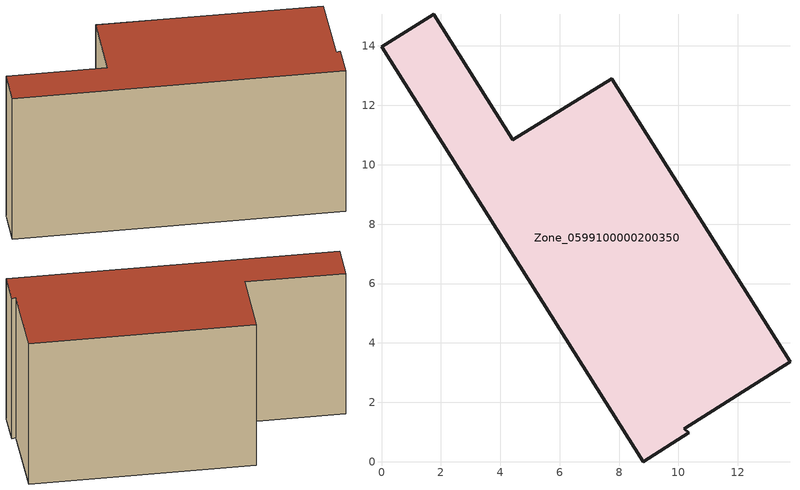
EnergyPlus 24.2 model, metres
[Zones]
Zone_0599100000200350
 floor ground (C_G): 13.76,3.36 10.2,1.12 10.36,0.97 8.81,0 0,13.97 1.76,15.06 4.42,10.84 7.75,12.89 z0
 wall outside (C_F): 13.76,3.36 7.75,12.89 4.42,10.84 1.76,15.06 0,13.97 8.81,0 10.36,0.97 10.2,1.12 13.76,3.36 z0:8.16
 roof outside (C_R): 10.2,1.12 13.76,3.36 7.75,12.89 4.42,10.84 1.76,15.06 0,13.97 8.81,0 10.36,0.97 z8.16
[BUILDING]
Pand.0599100000200350: North Axis=0; Terrain=City; Loads Convergence Tolerance Value=0.04; Temperature Convergence Tolerance Value=0.4; Solar Distribution=FullExterior; Maximum Number of Warmup Days=25; Minimum Number of Warmup Days=1
[Site:Location]
Rotterdam.The.Hague.AP_ZH_NLD Design_Conditions: Latitude=51.96; Longitude=4.45; Time Zone=1; Elevation=-4.5
[SITE:GROUNDTEMPERATURE:BUILDINGSURFACE]
18, 18, 18, 18, 18, 18, 18, 18, 18, 18, 18, 18
[MATERIAL] Thermal Absorptance=0.9; Solar Absorptance=0.7; Visible Absorptance=0.7
Name | Roughness | Thickness | Conductivity | Density | Specific Heat
G.TC.1975-1991 | MediumSmooth | 0.15 | 0.288461 | 540 | 1210
F.TC.1975-1991 | Rough | 0.3 | 0.230769 | 1920 | 840
R.TC.1975-1991 | MediumRough | 0.2 | 0.153846 | 1500 | 1000
[CONSTRUCTION]
C_G: G.TC.1975-1991
C_F: F.TC.1975-1991
C_R: R.TC.1975-1991
[ZONE]
Zone_0599100000200350: Type=1; Multiplier=1; Ceiling Height=Autocalculate; Volume=Autocalculate; Floor Area=autocalculate; Part of Total Floor Area=Yes
[ZONEINFILTRATION:DESIGNFLOWRATE]
Infil_Zone_0599100000200350: Zone or ZoneList or Space or SpaceList=Zone_0599100000200350; Schedule=AlwaysOn; Design Flow Rate Calculation Method=Flow/Area; Flow Rate per Floor Area=0.003; Constant Term Coefficient=1; Temperature Term Coefficient=0; Velocity Term Coefficient=0; Velocity Squared Term Coefficient=0
[HVACTEMPLATE:ZONE:IDEALLOADSAIRSYSTEM]
Zone_0599100000200350: Maximum Heating Supply Air Temperature=50; Minimum Cooling Supply Air Temperature=13; Maximum Heating Supply Air Humidity Ratio=0.0156; Minimum Cooling Supply Air Humidity Ratio=0.0077; Heating Limit=NoLimit; Cooling Limit=NoLimit; Dehumidification Control Type=ConstantSensibleHeatRatio; Cooling Sensible Heat Ratio=0.7; Dehumidification Setpoint=60; Humidification Control Type=None; Humidification Setpoint=30; Outdoor Air Method=None; Outdoor Air Flow Rate per Person=0.00944; Outdoor Air Flow Rate per Zone Floor Area=0; Outdoor Air Flow Rate per Zone=0; Demand Controlled Ventilation Type=None; Outdoor Air Economizer Type=NoEconomizer; Heat Recovery Type=None; Sensible Heat Recovery Effectiveness=0.7; Latent Heat Recovery Effectiveness=0.65
[ZONECONTROL:THERMOSTAT]
ThermostatControl_Zone_0599100000200350: Zone or ZoneList=Zone_0599100000200350; Control Type Schedule=DualSetpointControlType; Control 1=Thermostat_Zone_0599100000200350; Temperature Difference Between Cutout And Setpoint=0
[THERMOSTATSETPOINT:DUALSETPOINT]
Thermostat_Zone_0599100000200350: Heating Setpoint Temperature Schedule=HeatingSetpoint_Zone_0599100000200350; Cooling Setpoint Temperature Schedule=CoolingSetpoint_Zone_0599100000200350
[SCHEDULE:COMPACT]
HeatingSetpoint_Zone_0599100000200350: Through: 12/31, For: AllDays, Until: 24:00, 21
CoolingSetpoint_Zone_0599100000200350: Through: 12/31, For: AllDays, Until: 24:00, 24
DualSetpointControlType: Through: 12/31, For: AllDays, Until: 24:00, 4
AlwaysOn: Through: 12/31, For: AllDays, Until: 24:00, 1
